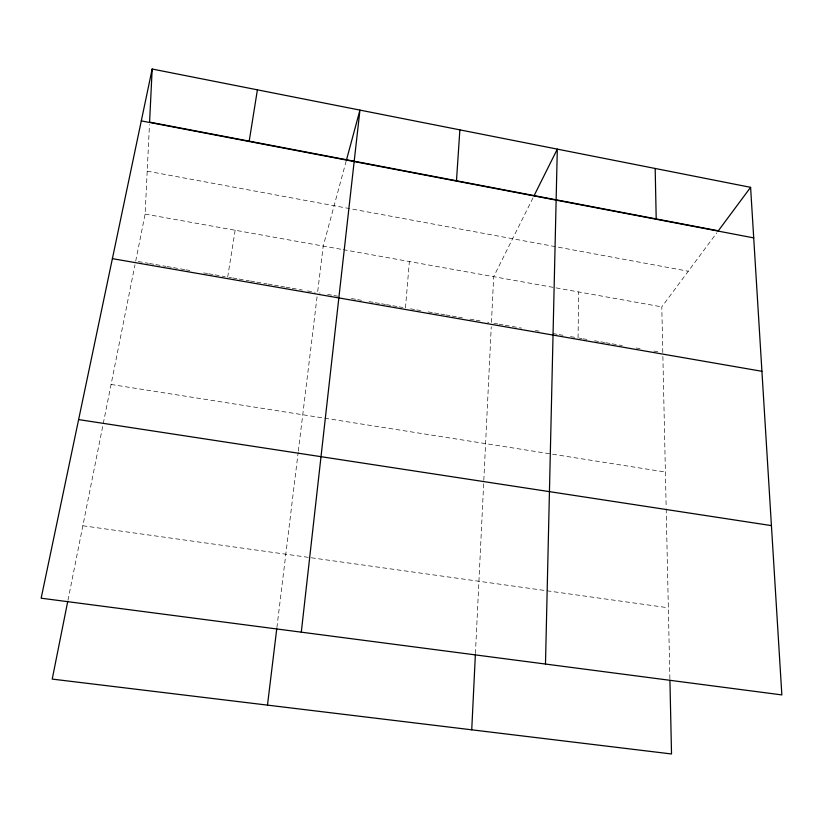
<?xml version="1.0" encoding="UTF-8"?>
<svg xmlns="http://www.w3.org/2000/svg" width="823" height="823" viewBox="0 0 823 823"><rect width="100%" height="100%" fill="white"/><g stroke="black" fill="none" stroke-linecap="round" stroke-linejoin="round"><path stroke-width="0.62" stroke-dasharray="4.12 3.09" d="M578.065 337.914L578.651 291.949M135.713 261.107L145.115 214.073L149.467 124.623M475.427 653.534L483.759 481.548M483.811 480.282L491.249 326.71M405.461 307.936L409.37 261.539M276.898 627.579L298.163 452.434M298.317 451.179L317.102 296.475M227.673 277.073L235.152 230.245M67.97 600.265L134.962 264.862M346.205 160.958L323.223 246.067L317.565 292.679L320.075 293.111M532.995 197.859L493.677 276.682L491.434 322.863L487.648 322.204M662.793 352.614L661.795 306.876L716.823 232.806M82.845 525.763L668.348 607.796M111.074 384.464L665.385 472.021M138.233 261.539L148.315 263.288M149.57 263.514L154.611 264.389M155.866 264.605L165.948 266.354M167.203 266.57L172.244 267.444M173.509 267.66L184.846 269.635M186.101 269.851L189.876 270.51M203.734 272.917L207.519 273.565M208.775 273.792L213.815 274.666M215.07 274.882L225.152 276.631M228.938 277.289L231.469 277.732M232.734 277.948L237.796 278.832M239.061 279.048L249.194 280.808M250.459 281.024L255.521 281.908M256.786 282.124L266.919 283.884M268.185 284.1L273.246 284.984M274.512 285.2L279.583 286.085M280.849 286.301L284.645 286.96M285.91 287.186L290.972 288.06M292.237 288.276L302.37 290.035M307.432 290.92L315.034 292.237M327.605 294.418L332.626 295.292M333.891 295.508L337.656 296.167M351.462 298.564L356.493 299.438M357.748 299.654L361.513 300.313M369.043 301.619L374.074 302.483M375.329 302.71L380.349 303.574M381.605 303.8L385.37 304.448M386.625 304.664L391.645 305.539M392.9 305.755L397.931 306.629M399.186 306.845L402.951 307.504M410.523 308.82L415.574 309.695M416.839 309.911L420.635 310.569M428.217 311.886L433.279 312.771M434.544 312.987L439.595 313.861M440.861 314.088L444.657 314.746M445.922 314.962L450.983 315.847M452.239 316.063L457.3 316.937M458.565 317.164L462.361 317.822M469.943 319.139L475.005 320.013M476.27 320.229L480.056 320.888M493.944 323.305L497.72 323.953M498.975 324.18L503.995 325.044M505.25 325.26L521.566 328.099M535.382 330.496L539.147 331.155M552.963 333.552L557.984 334.416M559.239 334.642L563.004 335.29M570.534 336.597L575.555 337.471M579.33 338.13L581.861 338.572M583.126 338.788L586.922 339.446M594.504 340.763L599.566 341.638M600.831 341.864L604.627 342.522M605.893 342.738L610.944 343.613M612.209 343.839L622.322 345.588M636.23 348.006L640.027 348.664M653.935 351.082L657.731 351.74M145.115 214.073L341.946 249.431M343.201 249.647L661.795 306.876M147.204 171.153L688.275 271.23M662.875 356.421L666.167 507.637M666.188 508.912L669.891 678.965"/><path stroke-width="1.23" d="M545.484 664.048L557.305 149.128L534.127 195.586M152.173 69.029L149.591 122.113L718.325 230.79L750.597 187.335L152.173 69.029L41.15 598.198L781.85 694.91L750.597 187.335M471.733 729.816L475.365 654.81M456.456 181.101L459.872 129.859M301.3 632.167L359.939 110.107L346.534 159.744M267.485 705.126L276.744 628.854M249.143 141.494L257.404 89.841M67.723 601.51L52.219 679.098L671.527 753.971L669.922 680.24M78.627 419.586L771.429 525.609M112.391 258.648L761.923 371.296M141.299 120.888L753.703 237.888M655.18 168.478L656.209 219.257"/></g></svg>
